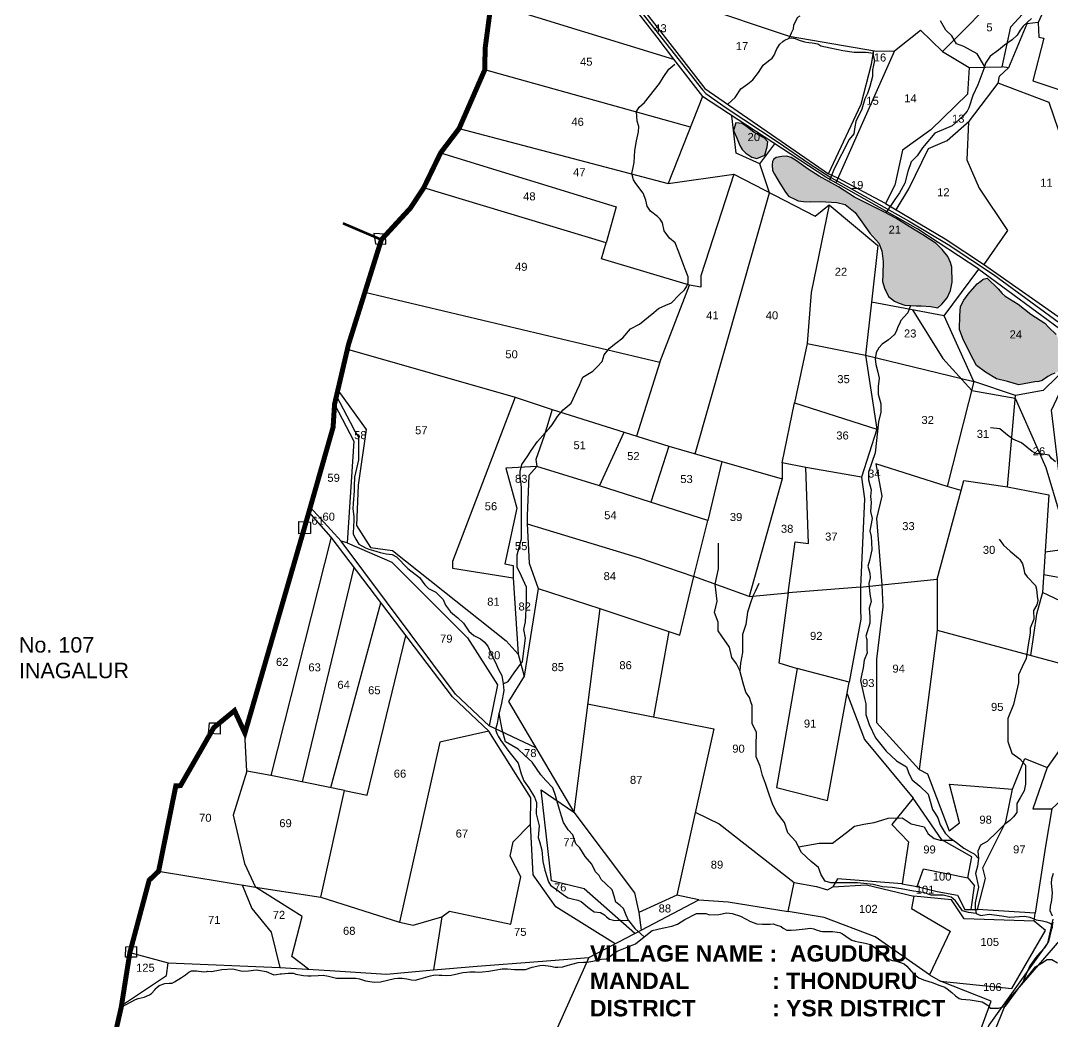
# Model space of a CAD drawing. Header units: inches. Extents: x 201585 to 225365, y 1598878 to 1613111.
# Drawn here: x 207430 to 209492, y 1609067 to 1611067 of the extents above; entities that cross this region are included whole.
import ezdxf

# ---------------------------------------------------------------- set-up
doc = ezdxf.new("R2010")
doc.units = ezdxf.units.IN
doc.header["$LTSCALE"] = 15
doc.header["$MEASUREMENT"] = 0
doc.linetypes.add('DASHED2', pattern=[0.375, 0.25, -0.125])
for name, color, linetype in [('PLOT', 7, 'Continuous'), ('PLOTS NO', 7, 'Continuous'), ('ROAD', 1, 'Continuous'), ('STREAM', 4, 'Continuous'), ('TANKS', 4, 'Continuous'), ('TEXT', 1, 'Continuous'), ('VILLAGE BOUNDARY STONES', 1, 'Continuous'), ('VILLAGE BOUNDRY', 5, 'Continuous')]:
    doc.layers.add(name, color=color, linetype=linetype)
doc.styles.get("Standard").update_dxf_attribs({"font": 'arial.ttf'})

msp = doc.modelspace()

# ---------------------------------------------------------------- hatches: boundary and pattern name
at = {"layer": 'TANKS'}
h = msp.add_hatch(dxfattribs=at)
h.set_pattern_fill('DASH', color=256, scale=30.795946, angle=0.0563)
h.set_pattern_definition([(0.05631, (209817.5645, 1606556.82), (3.8457085, 3.8532744), [3.849493, -3.849493])])
h.paths.add_polyline_path([(209361.9, 1610552.7), (209383.8, 1610531.1), (209391.8, 1610521.9), (209397.9, 1610517), (209423.5, 1610500.7), (209448.8, 1610480.9), (209476.7, 1610462.7), (209484.4, 1610455), (209499.4, 1610440.2), (209507.9, 1610425.4), (209517, 1610405.5), (209518.9, 1610395.6), (209517.7, 1610389.6), (209515.6, 1610385.8), (209503.5, 1610365.9), (209496.6, 1610362.9), (209490, 1610359.8), (209482.6, 1610356), (209471.6, 1610348.3), (209465, 1610345.8), (209457, 1610345.2), (209425.1, 1610339.7), (209402, 1610346.3), (209380.6, 1610351.5), (209358.3, 1610364.9), (209340.6, 1610378.1), (209327.1, 1610403.4), (209313.3, 1610432.2), (209306.4, 1610450), (209307.2, 1610478), (209308.6, 1610496.2), (209315.1, 1610508.8), (209323.4, 1610520.9), (209341.8, 1610541.4), (209349, 1610546.6), (209353.9, 1610550.5)])
h.paths.add_polyline_path([(209263.1, 1610493.6), (209270.7, 1610500.7), (209281.9, 1610513.3), (209288.6, 1610528.2), (209291.4, 1610544.5), (209291.2, 1610574.4), (209288.4, 1610584.1), (209283.1, 1610596), (209271.6, 1610609.9), (209259.6, 1610622.2), (209233, 1610639.1), (209205.6, 1610656.1), (209179.2, 1610672.3), (209156.6, 1610684.4), (209096.6, 1610714.4), (209064.3, 1610735), (209026, 1610756.7), (209003.8, 1610770.6), (208980.7, 1610786.9), (208969.9, 1610794.1), (208961.1, 1610796.7), (208951.2, 1610796.2), (208940.1, 1610793.9), (208934.3, 1610789.7), (208932.7, 1610786), (208931.7, 1610779.1), (208932.8, 1610767.7), (208936.3, 1610760.3), (208941.1, 1610752.5), (208945.1, 1610746), (208957.4, 1610726.4), (208964.7, 1610716.3), (208978.5, 1610709.8), (208983.9, 1610707), (208994.3, 1610705.9), (209007.6, 1610705.1), (209028.4, 1610706.2), (209060.9, 1610704), (209077.8, 1610700.1), (209097.8, 1610684), (209111.4, 1610665.5), (209127.2, 1610642.7), (209144.8, 1610622.5), (209151.3, 1610607), (209153.8, 1610585.9), (209153, 1610560.3), (209152.5, 1610545.9), (209157.3, 1610530.4), (209159.3, 1610527.3), (209164.1, 1610515.9), (209176.5, 1610506.9), (209183.5, 1610503.2), (209197.4, 1610499), (209219.9, 1610497.6), (209229.8, 1610497.1), (209249, 1610496)])
h.paths.add_polyline_path([(208859.2, 1610863.5), (208854.8, 1610848), (208860.6, 1610834.4), (208867.6, 1610818.1), (208871.7, 1610810.1), (208879, 1610802.3), (208891.1, 1610794.4), (208901.4, 1610792), (208917.2, 1610798.8), (208922.1, 1610815.2), (208923.5, 1610825.5), (208916.8, 1610832.3), (208895.5, 1610844.2), (208880.6, 1610855.6), (208872.2, 1610862)])

# ---------------------------------------------------------------- linework, layer by layer
at = {"layer": 'PLOT'}
for points in [[(209161.6, 1611460.8), (209187.4, 1611421.1), (209329.7, 1611354.2), (209347.3, 1611287.1), (209416.1, 1611199.2), (209398.3, 1611133.2), (209272.4, 1611005.6)], [(209462.2, 1611406.7), (209446.6, 1611383.7), (209467.5, 1611189), (209501.7, 1611147.7), (209463.6, 1611063.5), (209441.1, 1611060.8), (209404.1, 1610973), (209391.5, 1610975)], [(208646.6, 1611304.7), (208779, 1611099.2), (208966, 1611036.4), (209140.3, 1611006.7), (209176.2, 1611006.8), (209058.9, 1610743.4), (209039.5, 1610754.4), (208792.8, 1610915.5)], [(208530.7, 1611280.3), (208552.1, 1611249.9), (208576.7, 1611215), (208709, 1611045.5), (208797.6, 1610931.7), (209044.8, 1610761.3), (209110, 1610900.3), (209130.2, 1610980.5), (209134.8, 1611007.6)], [(208520.9, 1611270.6), (208578.2, 1611193.7), (208701.1, 1611034.5), (208735, 1610990.4), (208792.8, 1610915.5), (208723.8, 1610741.8), (208855.2, 1610760.4), (208789.6, 1610557.3), (208789.6, 1610534.8), (208766.5, 1610538.5), (208590.9, 1610591.1), (208600.4, 1610623.1), (208235.5, 1610733.2)], [(209325.9, 1610973.9), (209391.5, 1610975), (209409, 1611054.8), (209462.6, 1611114.5), (209398.3, 1611133.2)], [(208370.2, 1611102.5), (208735, 1610990.4)], [(209176.2, 1611006.8), (209228.4, 1611048.3), (209272.4, 1611005.6), (209325.9, 1610973.9), (209322.4, 1610920.3), (209249.3, 1610848.9), (209192.3, 1610808.3), (209177, 1610738.9), (209158.1, 1610701.9), (209063.1, 1610752.6), (209044.8, 1610761.3)], [(209463.6, 1611063.5), (209464.9, 1611034.6), (209474.7, 1611032.2), (209452.8, 1610946.9), (209536.6, 1610919.2), (209605.3, 1610867.5), (209628.5, 1610858.8)], [(208768.7, 1610854.8), (208357.4, 1610968.9)], [(209179.7, 1610689.2), (209205.3, 1610731.2), (209244.7, 1610811.9), (209281.6, 1610827.7), (209326.5, 1610866.9), (209383.6, 1610942.3), (209386.4, 1610956.5), (209404.1, 1610973)], [(209609.6, 1610736.6), (209573, 1610776.8), (209513.5, 1610821.8), (209485.5, 1610904.1), (209383.6, 1610942.3)], [(208907.2, 1610780.9), (208860.3, 1610802.3), (208851.2, 1610877.4)], [(209324.2, 1610864.9), (209320.7, 1610789.4), (209345.7, 1610732.8), (209402, 1610647.8), (209354.8, 1610580.2)], [(208306.3, 1610851.9), (208723.8, 1610741.8)], [(208926.9, 1610723.4), (208907.2, 1610780.9), (208937.4, 1610821.1)], [(208269.3, 1610803.2), (208620, 1610695.1), (208600.4, 1610623.1)], [(208855.2, 1610760.4), (209018, 1610676.3), (209045.9, 1610699.2), (209143, 1610618), (209130.2, 1610504.5), (209118.3, 1610398.6), (209141.2, 1610250.7)], [(209276, 1610477.2), (209344.7, 1610570.5), (209223, 1610650.3), (209039.5, 1610754.4)], [(208778.3, 1610201.3), (208926.9, 1610723.4)], [(209045.9, 1610699.2), (209009.6, 1610523.8), (209002.1, 1610422.3), (208976.3, 1610303.3)], [(209158.1, 1610701.9), (209277.7, 1610631.4), (209354.4, 1610580.4), (209523.7, 1610462), (209550.5, 1610408.5), (209504.8, 1610296.9), (209521.6, 1610129), (209528, 1610065.3), (209606, 1609865.3), (209590.6, 1609764.1)], [(209344.7, 1610570.5), (209518.6, 1610442.4), (209541.6, 1610386.7)], [(208707.4, 1610384.8), (208766.5, 1610538.5)], [(208118, 1610524.7), (208707.4, 1610384.8), (208660.8, 1610237)], [(209118.3, 1610398.6), (209335.3, 1610346.2), (209276, 1610477.2), (209130.2, 1610504.5)], [(208083, 1610410.7), (208418.2, 1610315.1), (208292.7, 1609986), (208292.7, 1609973), (208414.1, 1609953.4), (208424.2, 1609801.2), (208436.3, 1609757), (208405.1, 1609706.3), (208535.5, 1609485.5)], [(209002.1, 1610422.3), (209118.3, 1610398.6)], [(209579.4, 1609873.9), (209554.6, 1609945.7), (209535.8, 1610015.3), (209516.3, 1610068.5), (209505.3, 1610161.4), (209490.2, 1610288.6), (209532.1, 1610377.8), (209529, 1610382.4), (209473.7, 1610327.9), (209418, 1610318.3), (209335.3, 1610346.2)], [(209335.3, 1610346.2), (209281.8, 1610135.9)], [(208063.9, 1610329), (208120.8, 1610250.4), (208104.2, 1610139), (208101.4, 1610058.5), (208128.9, 1610014.4), (208173, 1610008.4), (208400.5, 1609827.4), (208424.2, 1609801.2)], [(208418.2, 1610315.1), (208492.2, 1610290.2), (208476.4, 1610237.8), (208459.9, 1610190.4), (208461.8, 1610176.3), (208399.4, 1610172.7), (208421.9, 1610092.8), (208397.7, 1609981.6), (208414.4, 1609978), (208414.1, 1609953.4)], [(208951.7, 1610183.8), (208976.3, 1610303.3), (209141.2, 1610250.7), (209110.6, 1610154.8), (208998.9, 1610174.5)], [(209402.3, 1610135.5), (209418, 1610318.3)], [(208057.3, 1610300.7), (208096, 1610226.9), (208082.2, 1610023.9), (208070.2, 1610026.7)], [(208492.2, 1610290.2), (208635.9, 1610244.9), (208663.5, 1610236.1), (208725.1, 1610216.7), (208689.2, 1610104.9)], [(208586.8, 1610137.3), (208635.9, 1610244.9)], [(208725.1, 1610216.7), (208831.5, 1610186), (208803.1, 1610068.3)], [(208831.5, 1610186), (208951.8, 1610151.2), (208886, 1609916.1), (208775.1, 1609956.2)], [(208886, 1609916.1), (208963.9, 1609923.3), (208977.8, 1610025.8), (209004.7, 1610022.1), (208998.9, 1610174.5), (208951.7, 1610183.8), (208951.8, 1610151.2)], [(209261.7, 1609950.7), (209309.7, 1610128.4), (209281.8, 1610135.9), (209138.8, 1610181.5), (209151.1, 1610117.1), (209140.7, 1610072.1), (209150.8, 1609939.4)], [(208461.8, 1610176.3), (208445.7, 1610158.1), (208442, 1610077.7), (208442, 1610061.8), (208665.9, 1609993.3), (208775.1, 1609956.2), (208803.1, 1610068.3), (208688.9, 1610105), (208586.8, 1610137.3), (208461.8, 1610176.3)], [(209110.6, 1610154.8), (209116.5, 1610111.5), (209108.7, 1609935.2), (208963.9, 1609923.3)], [(209309.7, 1610128.4), (209315.3, 1610147.9), (209402.3, 1610135.5), (209485.1, 1610119.8), (209472.4, 1609924.1)], [(208365.5, 1609646.9), (208292.9, 1609715.6), (208050.8, 1610034.6), (208006.1, 1610085.3)], [(208459.7, 1609613.9), (208366.6, 1609657.7), (208299.3, 1609720.8), (208070.2, 1610026.7), (208008.8, 1610094.7)], [(208442, 1610061.8), (208446.3, 1609983.2), (208464.3, 1609932.6), (208436.3, 1609757)], [(208050.8, 1610034.6), (207930, 1609558.6), (207882.1, 1609567.1), (207878.1, 1609643.3)], [(208082.2, 1610023.9), (208172, 1609984.8), (208322.8, 1609833.6), (208382.7, 1609739.5), (208366.6, 1609657.7)], [(209477.7, 1610005.9), (209536.2, 1610013.5)], [(207993, 1609545.7), (208096.5, 1609974.4)], [(208464.3, 1609932.6), (208587.2, 1609892), (208747.1, 1609839.1), (208775.1, 1609956.2)], [(209474.8, 1609960.2), (209554.6, 1609945.7)], [(209108.7, 1609935.2), (209108.7, 1609890.5), (209109.1, 1609870.7), (209086, 1609745.3)], [(209108.7, 1609935.2), (209150.8, 1609939.4), (209152.8, 1609895.8), (209140.3, 1609790.7), (209140.4, 1609664.1), (209226, 1609570.6), (209242.5, 1609561.5), (209286, 1609448.1), (209306.6, 1609463.8), (209286.3, 1609541.1), (209412.1, 1609531.1)], [(209150.8, 1609939.4), (209261.7, 1609950.7), (209261.8, 1609848.9), (209226, 1609570.6)], [(208963.9, 1609923.3), (208945.2, 1609784), (208981.7, 1609772.1), (208940.4, 1609534.6), (209042.7, 1609508.5), (209086, 1609745.3), (208981.7, 1609772.1)], [(209570.6, 1609765.7), (209579.4, 1609873.9), (209472.4, 1609924.1), (209460.3, 1609881), (209448.3, 1609798.6)], [(208049.8, 1609534.2), (208150, 1609903.9)], [(208587.2, 1609892), (208535.5, 1609485.5)], [(209261.8, 1609848.9), (209570.6, 1609765.7), (209549.3, 1609639.3), (209529.5, 1609642.6), (209481.4, 1609574.2)], [(208077.1, 1609528.6), (208122.4, 1609519.4), (208200, 1609838)], [(208725.2, 1609846.4), (208694.7, 1609675.7)], [(209081.7, 1609721.8), (209116.5, 1609630.6), (209213.8, 1609512.9), (209171, 1609460.7), (209204.6, 1609425.9), (209191.6, 1609341.6), (209062.2, 1609351.7), (209053.5, 1609335.8)], [(208563.1, 1609701.9), (208815.1, 1609651.8), (208741.3, 1609319)], [(208617.9, 1609222), (208499.7, 1609296), (208454.5, 1609359.7), (208448.9, 1609460.9), (208449.4, 1609513.6), (208365.5, 1609646.9), (208267.4, 1609625), (208187.1, 1609265.6), (208214.5, 1609259.5), (208271.6, 1609276.2), (208287.2, 1609287.6), (208409.3, 1609261.5), (208429.3, 1609356.2), (208408.6, 1609397.1), (208414.4, 1609426.1), (208448.9, 1609460.9)], [(209491.2, 1609491.9), (209540.6, 1609538.5), (209549.3, 1609639.3)], [(209457.8, 1609283), (209342.3, 1609290.3), (209358.5, 1609352.6), (209352.8, 1609374.2), (209399, 1609465.7), (209412.1, 1609531.1), (209436.6, 1609592.2), (209481.4, 1609574.2), (209452.6, 1609491.8), (209491.2, 1609491.9), (209478, 1609417.1), (209457.8, 1609283)], [(207882.1, 1609567.1), (207855, 1609479.4), (207877.6, 1609382.4), (207899.1, 1609335.5), (208029.6, 1609315.2), (208077.1, 1609528.6), (207930, 1609558.6)], [(208657.7, 1609242.9), (208556.4, 1609332), (208490.7, 1609348.1), (208470.5, 1609530), (208535.5, 1609485.5), (208657, 1609323.6), (208665.5, 1609284.7)], [(209323, 1609353.7), (209330.8, 1609395.6), (209270.7, 1609430), (209213.8, 1609512.9)], [(208778.2, 1609485.4), (208826.3, 1609462.1), (208975.8, 1609344.3)], [(209244.6, 1608559.2), (209249.6, 1608625.8), (209256.8, 1608752.1), (209400, 1609105.4), (209506.7, 1609228.9), (209517.8, 1609409.7), (209675.4, 1609361.6), (209671.2, 1609342.8), (209746.7, 1609313.7), (209934.7, 1609256.8), (209839.4, 1609029.3), (209807.7, 1608930.2), (209912.1, 1608875.7), (209887.9, 1608829.2), (209748.5, 1608865.8), (209735, 1608880.9), (209748.7, 1608953.6), (209787, 1609044.8), (209839, 1609028.2)], [(207705.7, 1609367.1), (207899.1, 1609335.5)], [(209191.4, 1609341.6), (209221.8, 1609336.5), (209234.2, 1609372.1), (209323, 1609353.7), (209336.1, 1609338.1)], [(207872.7, 1609339.8), (207892, 1609292.6), (207930.5, 1609245), (207948.1, 1609174.8)], [(208005, 1609171.1), (207972, 1609196.5), (207992.6, 1609276.7), (207899.1, 1609335.5)], [(209246.4, 1609160), (209138, 1609236.1), (209035.8, 1609274.8), (208963.6, 1609286.5), (208975.8, 1609344.3), (209020.8, 1609336.7), (209042.6, 1609330.1), (209053.5, 1609335.8), (209120.3, 1609340), (209214.8, 1609317)], [(209221.8, 1609336.5), (209261.8, 1609326.7), (209302.5, 1609319.4), (209317.2, 1609290.4), (209342.3, 1609290.3)], [(209329.7, 1609290.4), (209336.1, 1609338.1)], [(208029.6, 1609315.2), (208187.1, 1609265.6)], [(208785.2, 1609309.7), (208741.3, 1609319), (208665.5, 1609284.7), (208670.2, 1609249.4)], [(209253.5, 1608796.6), (209302.9, 1608924.7), (209369.4, 1609107.2), (209268.6, 1609147.2), (209410.9, 1609133), (209477.9, 1609248.8), (209455.6, 1609267.1), (209315.5, 1609271.9), (209290.1, 1609310.1), (209214.8, 1609317), (209210.2, 1609292.8), (209287.8, 1609247.1), (209246.4, 1609160), (209268.6, 1609147.2)], [(208565.7, 1609194.6), (208670.2, 1609249.4), (208785.2, 1609309.7), (208844.2, 1609305.7), (208963.6, 1609286.5)], [(208271.6, 1609276.2), (208255.1, 1609169.9)], [(209455.6, 1609267.1), (209457.8, 1609283)], [(207648.2, 1609204.6), (207724.6, 1609184.3), (207948.1, 1609174.8), (208047.7, 1609168.4), (208161.3, 1609161.1), (208255.1, 1609169.9), (208342.3, 1609177.1), (208464.1, 1609186.7), (208565.7, 1609194.6), (208445.8, 1608926.7)], [(207631.5, 1609098.5), (207721.7, 1609158.9), (207724.6, 1609184.3)]]:
    msp.add_lwpolyline(points, dxfattribs=at)
at = {"layer": 'ROAD'}
for points in [[(208665.1, 1611091.7), (208792.5, 1610929.4), (208799.4, 1610921.6), (208840.2, 1610893.5), (208943.6, 1610824.6), (209006, 1610781.6), (209049, 1610753.8), (209080, 1610737.4), (209204.5, 1610667.6), (209283.4, 1610620.1), (209374.4, 1610559.9), (209523.5, 1610450.7)], [(209212.7, 1610489.1), (209273.2, 1610392.1), (209330.7, 1610328.4), (209417.5, 1610312.6), (209479.1, 1610174.3), (209507.4, 1610078), (209521.6, 1610029.5), (209541, 1609917.6), (209541.1, 1609833.8), (209537.4, 1609711.8), (209549.3, 1609639.3), (209555.4, 1609575.5)], [(209493.1, 1609271.4), (209482, 1609223.2), (209364.8, 1609059.2), (209247.3, 1608748.1), (209224.8, 1608546), (209207.8, 1608444.2)]]:
    msp.add_lwpolyline(points, dxfattribs=at)
at = {"layer": 'STREAM'}
for points in [[(208844.2, 1610901.4), (208858.1, 1610913.5), (208869.2, 1610931), (208883.3, 1610941), (208893.4, 1610949.3), (208904.4, 1610964), (208913.9, 1610978.4), (208924.4, 1610987.2), (208931.6, 1610992.5), (208936.1, 1610998.4), (208941.3, 1611010.8), (208947.3, 1611020.7), (208953.4, 1611026.1), (208956.1, 1611027.8), (208965.7, 1611032.6), (208970.5, 1611043), (208974.8, 1611051.1), (208975.5, 1611058.9), (208983, 1611074.2), (208987.6, 1611076.9)], [(209450.3, 1611072), (209433.6, 1611056.7), (209427.6, 1611048.3), (209421.5, 1611038.3), (209411.6, 1611028.8), (209396.4, 1611018.2), (209384.2, 1611008.2), (209367.3, 1610996.2), (209358.1, 1610982.2), (209354.7, 1610970.8), (209342.8, 1610939), (209333.3, 1610917.9), (209324.8, 1610893.4), (209321.7, 1610886.5), (209313.2, 1610876.7), (209291.8, 1610857.2), (209257, 1610842.4), (209232.5, 1610813.5), (209221.5, 1610797.4), (209209.8, 1610785.4), (209202.9, 1610765.6), (209197, 1610742.3), (209186.6, 1610723.4), (209177.2, 1610709.9), (209159, 1610683.1)], [(209356.4, 1610976.5), (209341.8, 1611001.4), (209314.8, 1611016.1), (209300.3, 1611020.9), (209291.1, 1611037.1), (209279.2, 1611048.5), (209268.6, 1611067.4)], [(208965.7, 1611032.6), (208971.5, 1611032.8), (208977.7, 1611032.1), (208985.8, 1611028.3), (208996.8, 1611025.2), (209005.3, 1611023.6), (209011.9, 1611023.1), (209023.4, 1611021), (209029.2, 1611017.4), (209047.7, 1611013.4), (209073.1, 1611007.9), (209095.7, 1611004.6), (209119.5, 1611004.6), (209133.9, 1611002.2), (209133.9, 1610997.5), (209136.3, 1610987.5), (209132.6, 1610968.8), (209132.6, 1610956), (209126.8, 1610935.6), (209122.7, 1610921.5), (209117.1, 1610910.9), (209111.4, 1610890.5), (209099.2, 1610865.6), (209097, 1610855.5), (209095.2, 1610841.2), (209086.1, 1610829.8), (209056.1, 1610771.2), (209046.5, 1610747.8)], [(208394.5, 1609741.7), (208404.3, 1609746.4), (208416.4, 1609763.4), (208432.9, 1609786.4), (208438.8, 1609832.8), (208435.8, 1609850.6), (208439, 1609865.4), (208440.9, 1609904.1), (208440.9, 1609935.2), (208430.9, 1609956.8), (208422.4, 1609975.1), (208422.4, 1609999.6), (208430.8, 1610031.6), (208430.8, 1610064.4), (208430.8, 1610083.9), (208430.7, 1610100.4), (208430.7, 1610134.4), (208428, 1610157.8), (208428, 1610166.2), (208431.8, 1610180), (208443.6, 1610197.7), (208450.4, 1610207.9), (208462.6, 1610226.1), (208478.1, 1610243.3), (208485.9, 1610252.1), (208492.3, 1610259.2), (208503, 1610275.8), (208514.5, 1610289.5), (208530.4, 1610302.8), (208541.7, 1610327.7), (208546.7, 1610338.9), (208553.8, 1610354.5), (208573.7, 1610366.9), (208582.2, 1610375.6), (208592.1, 1610385.9), (208596.1, 1610399.1), (208606.5, 1610412.5), (208619.7, 1610422.9), (208633.4, 1610433.7), (208648.7, 1610451.4), (208667, 1610460.4), (208695.3, 1610484.1), (208704.8, 1610492.1), (208719.1, 1610498.4), (208730.8, 1610503.5), (208746.2, 1610519.2), (208756.4, 1610529.4), (208760.9, 1610535.4), (208764.1, 1610543.4), (208764.2, 1610555), (208758.3, 1610570.5), (208754.3, 1610581.1), (208745.3, 1610604.7), (208738.1, 1610623.6), (208726.7, 1610632.9), (208716.2, 1610647.6), (208712.9, 1610663.2), (208708.2, 1610670.6), (208702.6, 1610676.2), (208688.5, 1610686.4), (208682.4, 1610696.6), (208679.4, 1610708.7), (208674.1, 1610722.3), (208659.4, 1610741.8), (208654.9, 1610749.5), (208651.3, 1610761.9), (208653.8, 1610773.8), (208656.3, 1610783.8), (208657.4, 1610808.1), (208660.7, 1610827.1), (208664.8, 1610845.5), (208665.4, 1610856), (208662.3, 1610866.5), (208660.6, 1610886.1), (208666.1, 1610894.4), (208676.6, 1610903.8), (208706.8, 1610941.9), (208714, 1610954.1), (208725.3, 1610970.4), (208737.7, 1610980.6)], [(209496.6, 1610362.9), (209490, 1610359.8), (209482.6, 1610356), (209471.6, 1610348.3), (209465, 1610345.8), (209457, 1610345.2), (209425.1, 1610339.7), (209402, 1610346.3), (209380.6, 1610351.5), (209358.3, 1610364.9), (209340.6, 1610378.1), (209327.1, 1610403.4), (209313.3, 1610432.2), (209306.4, 1610450), (209307.2, 1610478), (209308.6, 1610496.2), (209315.1, 1610508.8), (209323.4, 1610520.9), (209341.8, 1610541.4), (209349, 1610546.6), (209353.9, 1610550.5), (209361.9, 1610552.7), (209383.8, 1610531.1), (209391.8, 1610521.9), (209397.9, 1610517), (209423.5, 1610500.7), (209448.8, 1610480.9), (209476.7, 1610462.7), (209484.4, 1610455), (209499.4, 1610440.2)], [(209208.6, 1610498.3), (209203.2, 1610483.3), (209194.8, 1610474.4), (209188.8, 1610468), (209186.2, 1610461.3), (209183.4, 1610455.4), (209181.3, 1610449.5), (209177.5, 1610441.8), (209175.5, 1610439.6), (209164.1, 1610429.7), (209152, 1610420.9), (209145.4, 1610413.4), (209139.9, 1610404.2), (209137.7, 1610391.5), (209138.8, 1610380.3), (209142.9, 1610364.6), (209146.1, 1610352.9), (209143.8, 1610336), (209143.8, 1610320.6), (209149.3, 1610301.5), (209149.3, 1610284.9), (209144.5, 1610265.4), (209137.7, 1610203.2), (209124.4, 1610164.9), (209124.4, 1610149.2), (209129.9, 1610129.4), (209128.6, 1610116.1), (209129.5, 1610104.1), (209128.6, 1610086.2), (209131.8, 1610072.4), (209126.8, 1610047.5), (209129.5, 1610036.4), (209130.5, 1610024.4), (209131, 1610009.7), (209128.7, 1609997.7), (209126.4, 1609988.5), (209123.1, 1609977), (209126.8, 1609963.2), (209127.8, 1609953.9), (209125, 1609942.4), (209127.4, 1609920.9), (209129.7, 1609906.2), (209126, 1609892.8), (209127.4, 1609875.8), (209127.4, 1609863.3), (209124.7, 1609854.1), (209119.1, 1609837.1), (209121, 1609830.6), (209121, 1609819.1), (209121, 1609809.4), (209121.5, 1609803.4), (209116, 1609789.1), (209114.1, 1609773.5), (209110.9, 1609761.9), (209108.6, 1609748.6), (209116.5, 1609712.2), (209119.3, 1609701.6), (209119.3, 1609680.4), (209125.8, 1609660.2), (209138.7, 1609633.9), (209159.5, 1609606.8), (209180.7, 1609587.9), (209200.6, 1609575.9), (209204.3, 1609564.4), (209208.9, 1609554.7), (209211.7, 1609549.7), (209227.1, 1609536.9), (209243.7, 1609521.2), (209247.9, 1609507.4), (209252.5, 1609490.8), (209258, 1609482.5), (209262.7, 1609473.8), (209267.7, 1609460), (209277.9, 1609442.9), (209286.2, 1609434.2), (209300.5, 1609424.5), (209314.8, 1609413.5), (209330.1, 1609404.7), (209335.6, 1609402), (209336.5, 1609401.1), (209344.4, 1609392.7), (209342.4, 1609377.2), (209338.2, 1609362.7), (209340.2, 1609354.2), (209344.6, 1609335), (209337.4, 1609303.6), (209337.6, 1609294.8), (209338.7, 1609285.7), (209339.4, 1609282.8), (209349.3, 1609278.9), (209365.7, 1609281), (209390.9, 1609277.8), (209406.5, 1609275), (209436.1, 1609277.1), (209446.6, 1609275.4), (209459.4, 1609269.8), (209472, 1609267.7), (209480.1, 1609266.1), (209489.2, 1609262.4), (209491.8, 1609254.6), (209489.3, 1609249.1), (209484.3, 1609226.9), (209476.5, 1609214.3), (209460.6, 1609197.3), (209447, 1609177.9), (209437.8, 1609156.6), (209432, 1609144)], [(208061.1, 1610317.1), (208088.4, 1610264.5), (208098.3, 1610245.3), (208105.3, 1610235), (208105.3, 1610189.6), (208096.9, 1610155.1), (208096.7, 1610137), (208096.7, 1610127.5), (208094.8, 1610102.2), (208094, 1610091.3), (208096.1, 1610076.2), (208096.1, 1610066.1), (208095.3, 1610058), (208094.4, 1610041.2), (208099.6, 1610031.2), (208105.9, 1610021.1), (208119.1, 1610013.4), (208125.9, 1610011.2), (208139.6, 1610007), (208148.3, 1610004.4), (208160.4, 1610001.9), (208172.2, 1610000), (208180.8, 1609995.3), (208203.5, 1609972.3), (208226.9, 1609954.5), (208237.5, 1609939.3), (208244.8, 1609932.6), (208260, 1609924.7), (208274.3, 1609910.5), (208279.2, 1609898.7), (208289.3, 1609885.9), (208296.8, 1609879.3), (208304, 1609873.4), (208314.8, 1609862.9), (208325.4, 1609846.8), (208336, 1609838.1), (208348.7, 1609831.4), (208356.3, 1609826), (208363.4, 1609817), (208371.8, 1609798.8), (208380.9, 1609779.5), (208385.3, 1609770.4), (208391.7, 1609758.3), (208394.5, 1609741.7), (208395.3, 1609728.3), (208390.9, 1609703), (208385.3, 1609678.5), (208382.3, 1609662.4), (208378.7, 1609650.7), (208381.8, 1609642.2), (208384.1, 1609636.8), (208389.7, 1609628.4), (208405.9, 1609606.2), (208424.1, 1609583.2), (208430, 1609562.1), (208435.9, 1609547.5), (208445.4, 1609533.9), (208456.7, 1609515), (208460.8, 1609504.8), (208460, 1609481.6), (208466.2, 1609457.6), (208464.4, 1609434.8), (208466.8, 1609426.6), (208471.6, 1609409.5), (208473.5, 1609386.8), (208477.3, 1609369.4), (208484.8, 1609345.7), (208489.1, 1609339.5), (208516.6, 1609318.7), (208524.3, 1609314.1), (208532, 1609311.6), (208543.7, 1609309), (208550.1, 1609306.5), (208558.4, 1609300.1), (208563.5, 1609295.5), (208569.1, 1609291.1), (208576, 1609286), (208588.8, 1609284.3), (208596.5, 1609279.7), (208601.1, 1609276.1), (208607, 1609271), (208617.4, 1609268.7), (208628.2, 1609269.1), (208644.5, 1609268.4), (208657.6, 1609252.8), (208676.2, 1609236.2)], [(209498, 1610185.7), (209490.3, 1610192.4), (209485.8, 1610198.9), (209469, 1610201.4), (209459.5, 1610202.1), (209451.5, 1610205.9), (209430.5, 1610223.2), (209413, 1610230.7), (209402.2, 1610238.9), (209387.2, 1610251.8), (209368, 1610253.8)], [(209339.4, 1609282.8), (209324.2, 1609284.7), (209312.1, 1609287.8), (209303.5, 1609300.4), (209298.1, 1609308.2), (209293.2, 1609312.3), (209289.8, 1609315.1), (209273.7, 1609319.1), (209249.8, 1609319.1), (209234.3, 1609324.6), (209214.7, 1609327.4), (209189.9, 1609331.9), (209185.2, 1609332.8), (209171.7, 1609334.9), (209152.7, 1609336), (209133.5, 1609340.7), (209102.6, 1609343.7), (209082.2, 1609343.7), (209062, 1609343.6), (209049.3, 1609343.6), (209037.8, 1609347.3), (209030.1, 1609359.9), (209024.3, 1609374.5), (209009.6, 1609386.6), (208990.3, 1609404.6), (208978.9, 1609426.7), (208963.4, 1609443.7), (208956.3, 1609464.3), (208940.9, 1609484.9), (208932.8, 1609501.6), (208926.9, 1609518.3), (208918.4, 1609542.7), (208912.7, 1609558.7), (208908, 1609577), (208899.8, 1609596), (208899.8, 1609617.8), (208900.8, 1609644.8), (208892.1, 1609662), (208892.1, 1609674.7), (208892, 1609698.1), (208889.6, 1609705.6), (208886.6, 1609714.4), (208879.1, 1609724.9), (208874.2, 1609742.9), (208867.3, 1609768.2), (208860.5, 1609781.8), (208851.2, 1609794.1), (208846.5, 1609815.3), (208831.4, 1609837.1), (208824, 1609847.8), (208824, 1609865), (208816.8, 1609884.5), (208822, 1609907.3), (208817.8, 1609940.8), (208824.8, 1609971.9), (208824.8, 1609993), (208824.8, 1610023)], [(209385.5, 1610030.7), (209394, 1610018.6), (209407.8, 1610006.8), (209424.5, 1609992.6), (209427, 1609990.5), (209432.3, 1609981.6), (209434.6, 1609971.4), (209436.5, 1609963.1), (209441.9, 1609955.8), (209458.2, 1609938.3), (209460.2, 1609930.9), (209461.7, 1609917), (209462.7, 1609908.2), (209461.2, 1609899.6), (209454.1, 1609888.1), (209454.6, 1609871.3), (209447.7, 1609852.9), (209447.7, 1609843.5), (209443.2, 1609815.2), (209439.6, 1609792.2), (209431.9, 1609775.5), (209424.4, 1609759.6), (209424.4, 1609743.8), (209414, 1609700.7), (209402.6, 1609672.4), (209402.7, 1609641.5), (209402.7, 1609626.5), (209410.9, 1609602.9), (209426.7, 1609591.6), (209438.4, 1609579.1), (209438.5, 1609561), (209438.5, 1609541.3), (209435.5, 1609527.5), (209427.6, 1609513.8), (209421.2, 1609502.7), (209421.2, 1609484.4), (209414.2, 1609475.8), (209406.9, 1609468.6), (209396.4, 1609460.6), (209381.5, 1609446), (209361.9, 1609426.8), (209348.6, 1609418.9), (209343, 1609407), (209344.4, 1609392.7)], [(208905.4, 1609942.6), (208898.2, 1609926.3), (208893, 1609916.7), (208888.7, 1609903.7), (208884.6, 1609891), (208882.6, 1609884.8), (208879.5, 1609860.5), (208872.3, 1609840.1), (208872.3, 1609834.4), (208872.3, 1609825.7), (208872.3, 1609818), (208872.3, 1609810.4), (208872.3, 1609804.4), (208868.7, 1609783.3), (208867.3, 1609768.2)], [(208644.5, 1609268.4), (208640.1, 1609279.3), (208634.8, 1609292.5), (208628, 1609298.3), (208619.7, 1609305.2), (208616, 1609317.5), (208612.2, 1609330.2), (208599.6, 1609341.8), (208590.1, 1609350.6), (208585.9, 1609358.8), (208579, 1609365.8), (208571.3, 1609381), (208558.1, 1609396.7), (208547.3, 1609414), (208539.6, 1609421.9), (208533.8, 1609439.9), (208524.4, 1609449.6), (208521, 1609454.9), (208515, 1609464.4), (208511.1, 1609477.5), (208507.2, 1609490.5), (208501.8, 1609508.6), (208499, 1609518.2), (208493.5, 1609533.7), (208479.9, 1609548.6), (208469.9, 1609559.6), (208452.2, 1609584.8), (208437.2, 1609598.9), (208424, 1609611.4), (208399, 1609625.6), (208392.1, 1609650.4), (208388.1, 1609671.9), (208386.3, 1609682.9)], [(208984.6, 1609415.6), (209026, 1609423.5), (209052.6, 1609423.5), (209080.3, 1609444.7), (209096.4, 1609457.1), (209115, 1609461.4), (209136, 1609464.7), (209151, 1609469.3), (209164, 1609473.3), (209191.5, 1609473.7), (209209.8, 1609462), (209235.4, 1609456), (209243.8, 1609442), (209255.4, 1609432.8), (209267.4, 1609429.2), (209293.4, 1609429.4), (209293.4, 1609429.4)], [(209492.4, 1609277.4), (209487.5, 1609288.2), (209488.1, 1609296.8), (209490.9, 1609309.5), (209492.4, 1609323.8), (209490.2, 1609343), (209490.7, 1609351.6), (209494.1, 1609363.1)], [(207631, 1609095.4), (207659.6, 1609110.5), (207664.7, 1609112.7), (207676.7, 1609115.2), (207687.4, 1609120.3), (207691.4, 1609122.6), (207698.4, 1609130.1), (207700.4, 1609133), (207701.5, 1609133.7), (207707, 1609138.9), (207718.1, 1609142.9), (207726.6, 1609143.6), (207732.9, 1609143.5), (207737.3, 1609146), (207751.7, 1609154.4), (207759.2, 1609160), (207765.8, 1609165.5), (207771.2, 1609167.9), (207781.3, 1609167.9), (207796, 1609166.3), (207802, 1609166.5), (207803.9, 1609167.3), (207810.7, 1609166.6), (207822, 1609168.7), (207831.9, 1609170.5), (207854, 1609171.9), (207872.7, 1609167.2), (207885.2, 1609168.2), (207900.6, 1609169.8), (207905, 1609169), (207920.8, 1609166.8), (207935.7, 1609160.2), (207941.2, 1609160.9), (207948.7, 1609162), (207951.1, 1609162.3), (207964.5, 1609163.4), (207975.3, 1609163.2), (207980, 1609161.6), (207995.2, 1609158.5), (208003.8, 1609157.9), (208010.4, 1609158.2), (208024.7, 1609158.9), (208034.8, 1609159.1), (208045.5, 1609157.5), (208061.3, 1609153.1), (208072.8, 1609153.5), (208090.1, 1609153.5), (208100, 1609153.6), (208106.9, 1609152), (208118.9, 1609148.2), (208123.9, 1609147.1), (208136.2, 1609145.2), (208149.4, 1609146.1), (208176.9, 1609152.9), (208183.7, 1609153.6), (208192.3, 1609153.5), (208201.7, 1609151.9), (208210.8, 1609149.9), (208218.6, 1609149.5), (208225.8, 1609151.4), (208249.1, 1609158.1), (208254.8, 1609159.4), (208259.8, 1609159.9), (208266.1, 1609159.3), (208271.9, 1609159.3), (208281.6, 1609158.4), (208290.7, 1609159), (208296.2, 1609160.4), (208313.7, 1609164.5), (208321.9, 1609165.6), (208327.7, 1609165.8), (208338.5, 1609165.8), (208344.8, 1609165.3), (208352.9, 1609165.8), (208365.9, 1609167), (208376.9, 1609169.1), (208392.4, 1609172.1), (208403.2, 1609172.3), (208416.7, 1609170.8), (208426.4, 1609170.7), (208439.1, 1609170.8), (208452, 1609175.2), (208467.8, 1609178.8), (208474.5, 1609179.2), (208488.9, 1609177), (208498.1, 1609175.5), (208503.6, 1609175.2), (208513.7, 1609176.1), (208524.4, 1609179), (208544.5, 1609184.4), (208554.8, 1609185.2), (208561.5, 1609185.2), (208573.2, 1609187.1), (208591, 1609191.2), (208600.7, 1609192.3), (208622.1, 1609207.1), (208658.8, 1609222.2), (208676.2, 1609236.2), (208692.1, 1609248.4), (208711.8, 1609253.6), (208731.6, 1609257.4), (208742.5, 1609261.2), (208757.3, 1609270.7), (208780.9, 1609282.9), (208789.2, 1609282.4), (208799.1, 1609282.4), (208806.8, 1609280.1), (208825.1, 1609280.4), (208841.4, 1609283.7), (208851.7, 1609282.8), (208868.8, 1609277.4), (208888.3, 1609266.4), (208901.4, 1609261.9), (208912.8, 1609261.2), (208921.6, 1609261.3), (208927.8, 1609261.4), (208933.7, 1609262.2), (208941.1, 1609259.5), (208950.1, 1609256.9), (208954.1, 1609253.2), (208961.4, 1609249.5), (208970.2, 1609249.1), (208980.2, 1609249.7), (208991.7, 1609251.6), (209009.3, 1609253.1), (209015.2, 1609252.2), (209019.7, 1609250.1), (209028.5, 1609247.1), (209032.5, 1609246.6), (209040.7, 1609246.4), (209052.8, 1609246.7), (209062.2, 1609245.2), (209067.3, 1609244.6), (209072.2, 1609241.9), (209085.5, 1609232.4), (209091, 1609229.5), (209098, 1609227.1), (209103.6, 1609226), (209108, 1609225.5), (209118.1, 1609223.5), (209125.7, 1609221.5), (209129.4, 1609220.5), (209137.5, 1609214.1), (209141.2, 1609211.6), (209154.6, 1609201.3), (209159.9, 1609195.1), (209164, 1609192.5), (209168.6, 1609190.1), (209172.7, 1609188.4), (209180.6, 1609187.1), (209186.2, 1609185.1), (209195.5, 1609181.7), (209200.9, 1609177.5), (209214.1, 1609162.2), (209225.3, 1609154.1), (209234.2, 1609150.2), (209253.5, 1609144.2), (209265.1, 1609139.5), (209276.7, 1609135.5), (209281.9, 1609132.3), (209291, 1609124.6), (209298.6, 1609117.8), (209305.8, 1609112.7), (209310.1, 1609111.6), (209327.8, 1609110.1), (209351.7, 1609106.2), (209364.8, 1609098), (209367.6, 1609093.6), (209384.2, 1609093.4), (209398.5, 1609097.1), (209430.8, 1609142.2), (209458.4, 1609175.7), (209470.2, 1609183.6), (209481.7, 1609190.9), (209490.6, 1609190.9), (209502.4, 1609184.3)], [(209491.8, 1609254.6), (209493.8, 1609265.5)]]:
    msp.add_lwpolyline(points, dxfattribs=at)
msp.add_lwpolyline([(208859.2, 1610863.5), (208854.8, 1610848), (208860.6, 1610834.4), (208867.6, 1610818.1), (208871.7, 1610810.1), (208879, 1610802.3), (208891.1, 1610794.4), (208901.4, 1610792), (208917.2, 1610798.8), (208922.1, 1610815.2), (208923.5, 1610825.5), (208916.8, 1610832.3), (208895.5, 1610844.2), (208880.6, 1610855.6), (208872.2, 1610862)], close=True, dxfattribs=at)
at = {"layer": 'TANKS'}
msp.add_lwpolyline([(209263.1, 1610493.6), (209270.7, 1610500.7), (209281.9, 1610513.3), (209288.6, 1610528.2), (209291.4, 1610544.5), (209291.2, 1610574.4), (209288.4, 1610584.1), (209283.1, 1610596), (209271.6, 1610609.9), (209259.6, 1610622.2), (209233, 1610639.1), (209205.6, 1610656.1), (209179.2, 1610672.3), (209156.6, 1610684.4), (209096.6, 1610714.4), (209064.3, 1610735), (209026, 1610756.7), (209003.8, 1610770.6), (208980.7, 1610786.9), (208969.9, 1610794.1), (208961.1, 1610796.7), (208951.2, 1610796.2), (208940.1, 1610793.9), (208934.3, 1610789.7), (208932.7, 1610786), (208931.7, 1610779.1), (208932.8, 1610767.7), (208936.3, 1610760.3), (208941.1, 1610752.5), (208945.1, 1610746), (208957.4, 1610726.4), (208964.7, 1610716.3), (208978.5, 1610709.8), (208983.9, 1610707), (208994.3, 1610705.9), (209007.6, 1610705.1), (209028.4, 1610706.2), (209060.9, 1610704), (209077.8, 1610700.1), (209097.8, 1610684), (209111.4, 1610665.5), (209127.2, 1610642.7), (209144.8, 1610622.5), (209151.3, 1610607), (209153.8, 1610585.9), (209153, 1610560.3), (209152.5, 1610545.9), (209157.3, 1610530.4), (209159.3, 1610527.3), (209164.1, 1610515.9), (209176.5, 1610506.9), (209183.5, 1610503.2), (209197.4, 1610499), (209219.9, 1610497.6), (209229.8, 1610497.1), (209249, 1610496)], close=True, dxfattribs=at)
at = {"layer": 'VILLAGE BOUNDARY STONES'}
for points in [[(208139.2, 1610621), (208159.7, 1610620.4), (208159.1, 1610640.9), (208136.1, 1610642)], [(207986.1, 1610066.1), (208008.9, 1610064.8), (208009, 1610042), (207985.6, 1610041.7)], [(207807.5, 1609663.6), (207828.8, 1609664), (207828.5, 1609640.9), (207805.7, 1609642.4)], [(207640, 1609215.8), (207661.5, 1609216.4), (207661.8, 1609195.3), (207639.4, 1609195)]]:
    msp.add_lwpolyline(points, close=True, dxfattribs=at)
at = {"layer": 'VILLAGE BOUNDRY', "linetype": 'DASHED2', "ltscale": 8, "const_width": 10}
msp.add_lwpolyline([(208373.4, 1611126.3), (208358.4, 1611013.3), (208357.4, 1610968.9), (208306.3, 1610851.9), (208269.3, 1610803.2), (208235.5, 1610733.2), (208208.8, 1610692.6), (208150.9, 1610629.6), (208085.1, 1610419.8), (208057.3, 1610300.7), (208054.4, 1610254.7), (207997, 1610053.3), (207878.1, 1609643.3), (207857.4, 1609688.2), (207816, 1609654.2), (207749.4, 1609538.2), (207740.1, 1609537.9), (207705.7, 1609367.1), (207686.8, 1609349.1), (207648.2, 1609204.6), (207631, 1609095.4), (207587.2, 1608902.8)], dxfattribs=at)
at = {"layer": 'VILLAGE BOUNDRY', "const_width": 5.13}
msp.add_lwpolyline([(208150.9, 1610629.6), (208074, 1610662.4)], dxfattribs=at)

# ---------------------------------------------------------------- texts
at = {"layer": 'PLOTS NO'}
for s, p in [('43', (208696.2, 1611044.3)), ('5', (209360, 1611046.1)), ('17', (208859.1, 1611008.5)), ('45', (208547.9, 1610977.5)), ('16', (209135, 1610985.8)), ('15', (209120.1, 1610899.3)), ('14', (209195.8, 1610904.2)), ('13', (209291.4, 1610863.5)), ('46', (208530.6, 1610857.2)), ('20', (208882.8, 1610826.7)), ('47', (208534, 1610756.5)), ('19', (209089.4, 1610731)), ('11', (209467.6, 1610735.5)), ('48', (208434.2, 1610708.2)), ('12', (209261.6, 1610716.4)), ('21', (209164.6, 1610641.6)), ('49', (208418, 1610567.4)), ('22', (209057, 1610557.5)), ('41', (208800.1, 1610470.3)), ('40', (208919.1, 1610470.4)), ('23', (209195.3, 1610434.1)), ('24', (209406.5, 1610432.3)), ('50', (208398.7, 1610392.5)), ('35', (209062.2, 1610342.8)), ('32', (209230.3, 1610261.2)), ('58', (208096.5, 1610230.9)), ('57', (208218.3, 1610240.6)), ('36', (209060.1, 1610230.2)), ('31', (209340.8, 1610233.4)), ('51', (208534.8, 1610210.8)), ('52', (208642.1, 1610189)), ('26', (209452.7, 1610198.6)), ('59', (208043, 1610145.6)), ('83', (208417.9, 1610143.6)), ('53', (208748.3, 1610143.1)), ('34', (209123.6, 1610154)), ('56', (208357.5, 1610088.7)), ('61', (208011.2, 1610059.8)), ('60', (208033.2, 1610067.9)), ('54', (208596.2, 1610070.8)), ('39', (208847.4, 1610067.2)), ('38', (208949.4, 1610043.7)), ('33', (209191.9, 1610049)), ('37', (209037.8, 1610028.1)), ('55', (208417.8, 1610009)), ('30', (209353, 1610001.5)), ('84', (208595, 1609949.1)), ('81', (208362.4, 1609897.9)), ('82', (208424.9, 1609888.3)), ('79', (208268.2, 1609824.1)), ('92', (209007.6, 1609829.6)), ('62', (207940.3, 1609777.6)), ('80', (208363.7, 1609790.9)), ('86', (208626.5, 1609771)), ('63', (208005, 1609766.7)), ('85', (208491, 1609767.1)), ('94', (209172.3, 1609764.1)), ('64', (208063, 1609731.8)), ('93', (209111.5, 1609735.4)), ('65', (208124.4, 1609720.9)), ('95', (209369.3, 1609687.6)), ('91', (208995.3, 1609654.3)), ('78', (208436.1, 1609595.5)), ('90', (208852.2, 1609604.1)), ('66', (208175.7, 1609554.2)), ('87', (208647.7, 1609541.7)), ('70', (207786.6, 1609466)), ('98', (209346.1, 1609462.2)), ('69', (207946.9, 1609455.1)), ('67', (208299.4, 1609434.5)), ('77', (208514.4, 1609417)), ('99', (209234, 1609402.6)), ('97', (209413.5, 1609402.8)), ('89', (208809.2, 1609372.2)), ('100', (209252.9, 1609348.4)), ('76', (208495.8, 1609326.8)), ('101', (209218.8, 1609322.2)), ('88', (208705, 1609284.7)), ('102', (209105.5, 1609283.9)), ('71', (207804.5, 1609261.8)), ('72', (207933.8, 1609271.9)), ('68', (208074.2, 1609240)), ('75', (208416, 1609237.9)), ('105', (209348.1, 1609217.7)), ('125', (207660.6, 1609166.2)), ('106', (209353.4, 1609127.7))]:
    msp.add_text(s, height=16, dxfattribs=at).set_placement(p)
at = {"layer": 'TEXT', "insert": (207426.4, 1609835), "char_height": 30.8, "width": 460.149, "attachment_point": 1, "rotation": 0.0563}
msp.add_mtext('No. 107   \\PINAGALUR', dxfattribs=at)
at = {"layer": 'TEXT', "insert": (208567.7, 1609219.2), "char_height": 32.812, "width": 781.689, "attachment_point": 1}
msp.add_mtext('\\pxql;{\\fArial|b1|i0|c0|p34;\\C1;VILLAGE NAME :\\C5;  AGUDURU\\P\\C1;MANDAL             : \\C5;THONDURU \\P\\C1;DISTRICT            : \\C5;YSR DISTRICT}', dxfattribs=at)

doc.saveas('drawing.dxf')
